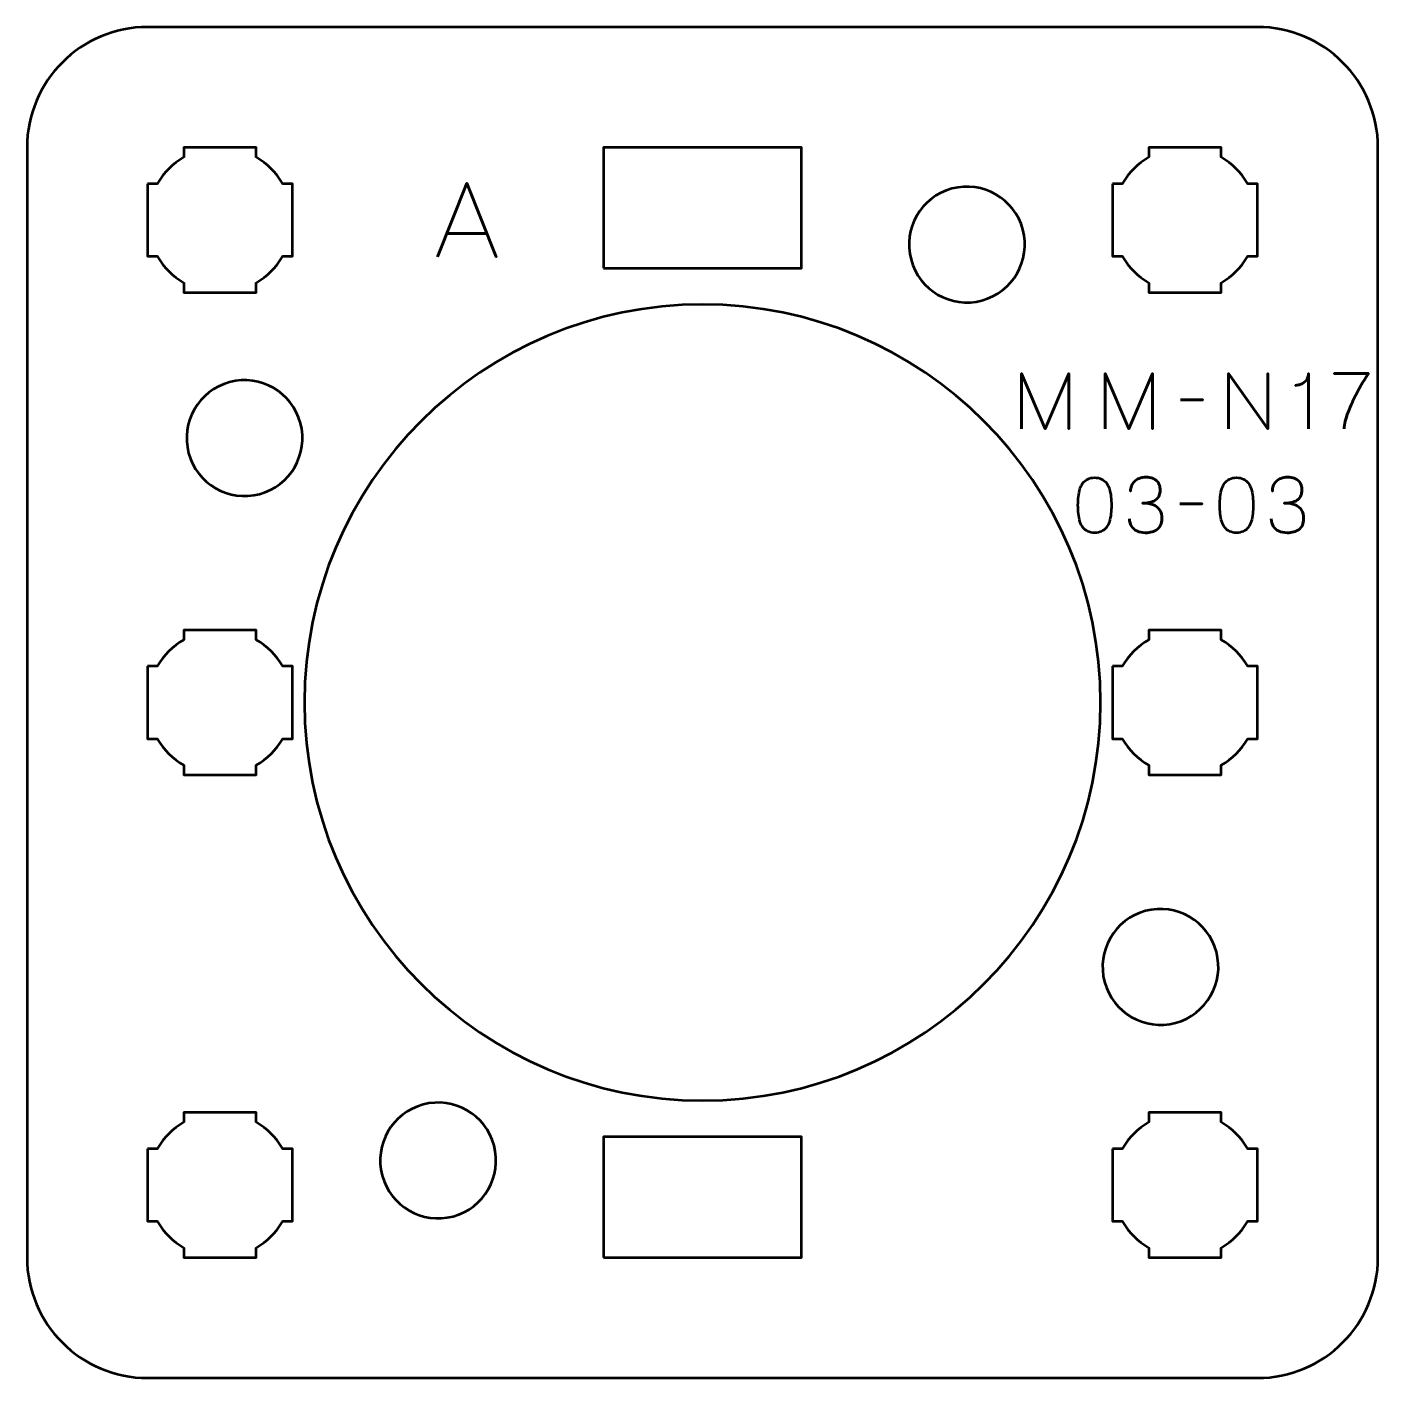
# Model space of a CAD drawing. Header units: centimetres. Extents: x -16.3 to -4.7, y -20.6 to -9.1.
# Drawn here: x -16.3 to -10.7, y -14.65 to -9.05 of the extents above; entities that cross this region are included whole.
import ezdxf

# ---------------------------------------------------------------- set-up
doc = ezdxf.new("R2010")
doc.units = ezdxf.units.CM
doc.header["$MEASUREMENT"] = 0
doc.layers.add('Layer 1', color=7, linetype='Continuous')

msp = doc.modelspace()

# ---------------------------------------------------------------- linework, layer by layer
at = {"layer": 'Layer 1', "lineweight": 53}
for points in [[(-13.91, -10.05), (-13.09, -10.05), (-13.09, -9.55), (-13.91, -9.55), (-13.91, -10.05)], [(-13.91, -14.15), (-13.09, -14.15), (-13.09, -13.65), (-13.91, -13.65), (-13.91, -14.15)]]:
    msp.add_lwpolyline(points, close=True, dxfattribs=at)
for points, knots in [([(-16.3, -14.15), (-16.3, -14.15), (-16.3, -9.55), (-16.3, -9.55), (-16.3, -9.55), (-16.3, -9.27391), (-16.07609, -9.05), (-15.8, -9.05), (-15.8, -9.05), (-15.8, -9.05), (-11.2, -9.05), (-11.2, -9.05), (-11.2, -9.05), (-10.92391, -9.05), (-10.7, -9.27391), (-10.7, -9.55), (-10.7, -9.55), (-10.7, -9.55), (-10.7, -14.15), (-10.7, -14.15), (-10.7, -14.15), (-10.7, -14.42609), (-10.92391, -14.65), (-11.2, -14.65), (-11.2, -14.65), (-11.2, -14.65), (-15.8, -14.65), (-15.8, -14.65), (-15.8, -14.65), (-16.07609, -14.65), (-16.3, -14.42609), (-16.3, -14.15)], [0, 0, 0, 0, 0.125, 0.125, 0.125, 0.125, 0.25, 0.25, 0.25, 0.25, 0.375, 0.375, 0.375, 0.375, 0.5, 0.5, 0.5, 0.5, 0.625, 0.625, 0.625, 0.625, 0.75, 0.75, 0.75, 0.75, 0.875, 0.875, 0.875, 0.875, 1, 1, 1, 1]), ([(-15.8, -9.7), (-15.8, -9.7), (-15.75985, -9.7), (-15.75985, -9.7), (-15.75985, -9.7), (-15.7335, -9.65447), (-15.69553, -9.6165), (-15.65, -9.59015), (-15.65, -9.59015), (-15.65, -9.59015), (-15.65, -9.55), (-15.65, -9.55), (-15.65, -9.55), (-15.65, -9.55), (-15.5, -9.55), (-15.5, -9.55), (-15.5, -9.55), (-15.5, -9.55), (-15.35, -9.55), (-15.35, -9.55), (-15.35, -9.55), (-15.35, -9.55), (-15.35, -9.59015), (-15.35, -9.59015), (-15.35, -9.59015), (-15.30447, -9.6165), (-15.2665, -9.65447), (-15.24015, -9.7), (-15.24015, -9.7), (-15.24015, -9.7), (-15.2, -9.7), (-15.2, -9.7), (-15.2, -9.7), (-15.2, -9.7), (-15.2, -9.85), (-15.2, -9.85), (-15.2, -9.85), (-15.2, -9.85), (-15.2, -10), (-15.2, -10), (-15.2, -10), (-15.2, -10), (-15.24015, -10), (-15.24015, -10), (-15.24015, -10), (-15.2665, -10.04553), (-15.30447, -10.0835), (-15.35, -10.10985), (-15.35, -10.10985), (-15.35, -10.10985), (-15.35, -10.15), (-15.35, -10.15), (-15.35, -10.15), (-15.35, -10.15), (-15.5, -10.15), (-15.5, -10.15), (-15.5, -10.15), (-15.5, -10.15), (-15.65, -10.15), (-15.65, -10.15), (-15.65, -10.15), (-15.65, -10.15), (-15.65, -10.10985), (-15.65, -10.10985), (-15.65, -10.10985), (-15.69553, -10.0835), (-15.7335, -10.04553), (-15.75985, -10), (-15.75985, -10), (-15.75985, -10), (-15.8, -10), (-15.8, -10), (-15.8, -10), (-15.8, -10), (-15.8, -9.85), (-15.8, -9.85), (-15.8, -9.85), (-15.8, -9.85), (-15.8, -9.7), (-15.8, -9.7)], [0, 0, 0, 0, 0.05, 0.05, 0.05, 0.05, 0.1, 0.1, 0.1, 0.1, 0.15, 0.15, 0.15, 0.15, 0.2, 0.2, 0.2, 0.2, 0.25, 0.25, 0.25, 0.25, 0.3, 0.3, 0.3, 0.3, 0.35, 0.35, 0.35, 0.35, 0.4, 0.4, 0.4, 0.4, 0.45, 0.45, 0.45, 0.45, 0.5, 0.5, 0.5, 0.5, 0.55, 0.55, 0.55, 0.55, 0.6, 0.6, 0.6, 0.6, 0.65, 0.65, 0.65, 0.65, 0.7, 0.7, 0.7, 0.7, 0.75, 0.75, 0.75, 0.75, 0.8, 0.8, 0.8, 0.8, 0.85, 0.85, 0.85, 0.85, 0.9, 0.9, 0.9, 0.9, 0.95, 0.95, 0.95, 0.95, 1, 1, 1, 1]), ([(-11.8, -9.7), (-11.8, -9.7), (-11.75985, -9.7), (-11.75985, -9.7), (-11.75985, -9.7), (-11.7335, -9.65447), (-11.69553, -9.6165), (-11.65, -9.59015), (-11.65, -9.59015), (-11.65, -9.59015), (-11.65, -9.55), (-11.65, -9.55), (-11.65, -9.55), (-11.65, -9.55), (-11.5, -9.55), (-11.5, -9.55), (-11.5, -9.55), (-11.5, -9.55), (-11.35, -9.55), (-11.35, -9.55), (-11.35, -9.55), (-11.35, -9.55), (-11.35, -9.59015), (-11.35, -9.59015), (-11.35, -9.59015), (-11.30447, -9.6165), (-11.2665, -9.65447), (-11.24015, -9.7), (-11.24015, -9.7), (-11.24015, -9.7), (-11.2, -9.7), (-11.2, -9.7), (-11.2, -9.7), (-11.2, -9.7), (-11.2, -9.85), (-11.2, -9.85), (-11.2, -9.85), (-11.2, -9.85), (-11.2, -10), (-11.2, -10), (-11.2, -10), (-11.2, -10), (-11.24015, -10), (-11.24015, -10), (-11.24015, -10), (-11.2665, -10.04553), (-11.30447, -10.0835), (-11.35, -10.10985), (-11.35, -10.10985), (-11.35, -10.10985), (-11.35, -10.15), (-11.35, -10.15), (-11.35, -10.15), (-11.35, -10.15), (-11.5, -10.15), (-11.5, -10.15), (-11.5, -10.15), (-11.5, -10.15), (-11.65, -10.15), (-11.65, -10.15), (-11.65, -10.15), (-11.65, -10.15), (-11.65, -10.10985), (-11.65, -10.10985), (-11.65, -10.10985), (-11.69553, -10.0835), (-11.7335, -10.04553), (-11.75985, -10), (-11.75985, -10), (-11.75985, -10), (-11.8, -10), (-11.8, -10), (-11.8, -10), (-11.8, -10), (-11.8, -9.85), (-11.8, -9.85), (-11.8, -9.85), (-11.8, -9.85), (-11.8, -9.7), (-11.8, -9.7)], [0, 0, 0, 0, 0.05, 0.05, 0.05, 0.05, 0.1, 0.1, 0.1, 0.1, 0.15, 0.15, 0.15, 0.15, 0.2, 0.2, 0.2, 0.2, 0.25, 0.25, 0.25, 0.25, 0.3, 0.3, 0.3, 0.3, 0.35, 0.35, 0.35, 0.35, 0.4, 0.4, 0.4, 0.4, 0.45, 0.45, 0.45, 0.45, 0.5, 0.5, 0.5, 0.5, 0.55, 0.55, 0.55, 0.55, 0.6, 0.6, 0.6, 0.6, 0.65, 0.65, 0.65, 0.65, 0.7, 0.7, 0.7, 0.7, 0.75, 0.75, 0.75, 0.75, 0.8, 0.8, 0.8, 0.8, 0.85, 0.85, 0.85, 0.85, 0.9, 0.9, 0.9, 0.9, 0.95, 0.95, 0.95, 0.95, 1, 1, 1, 1]), ([(-12.63569, -10.01376), (-12.66999, -9.88577), (-12.59401, -9.75417), (-12.46602, -9.71988), (-12.46602, -9.71988), (-12.33802, -9.68558), (-12.20642, -9.76156), (-12.17213, -9.88955), (-12.17213, -9.88955), (-12.13783, -10.01755), (-12.21381, -10.14915), (-12.3418, -10.18344), (-12.3418, -10.18344), (-12.4698, -10.21774), (-12.6014, -10.14176), (-12.63569, -10.01376)], [0, 0, 0, 0, 0.25, 0.25, 0.25, 0.25, 0.5, 0.5, 0.5, 0.5, 0.75, 0.75, 0.75, 0.75, 1, 1, 1, 1]), ([(-15.14993, -11.85001), (-15.14993, -10.9389), (-14.41104, -10.20001), (-13.49993, -10.20001), (-13.49993, -10.20001), (-12.58882, -10.20001), (-11.84993, -10.9389), (-11.84993, -11.85001), (-11.84993, -11.85001), (-11.84993, -12.76112), (-12.58882, -13.50001), (-13.49993, -13.50001), (-13.49993, -13.50001), (-14.41104, -13.50001), (-15.14993, -12.76112), (-15.14993, -11.85001)], [0, 0, 0, 0, 0.25, 0.25, 0.25, 0.25, 0.5, 0.5, 0.5, 0.5, 0.75, 0.75, 0.75, 0.75, 1, 1, 1, 1]), ([(-15.63007, -10.8161), (-15.66437, -10.68811), (-15.58839, -10.55651), (-15.46039, -10.52221), (-15.46039, -10.52221), (-15.3324, -10.48792), (-15.2008, -10.5639), (-15.1665, -10.69189), (-15.1665, -10.69189), (-15.13221, -10.81988), (-15.20819, -10.95149), (-15.33618, -10.98578), (-15.33618, -10.98578), (-15.46417, -11.02008), (-15.59578, -10.9441), (-15.63007, -10.8161)], [0, 0, 0, 0, 0.25, 0.25, 0.25, 0.25, 0.5, 0.5, 0.5, 0.5, 0.75, 0.75, 0.75, 0.75, 1, 1, 1, 1]), ([(-15.8, -11.7), (-15.8, -11.7), (-15.75985, -11.7), (-15.75985, -11.7), (-15.75985, -11.7), (-15.7335, -11.65447), (-15.69553, -11.6165), (-15.65, -11.59015), (-15.65, -11.59015), (-15.65, -11.59015), (-15.65, -11.55), (-15.65, -11.55), (-15.65, -11.55), (-15.65, -11.55), (-15.5, -11.55), (-15.5, -11.55), (-15.5, -11.55), (-15.5, -11.55), (-15.35, -11.55), (-15.35, -11.55), (-15.35, -11.55), (-15.35, -11.55), (-15.35, -11.59015), (-15.35, -11.59015), (-15.35, -11.59015), (-15.30447, -11.6165), (-15.2665, -11.65447), (-15.24015, -11.7), (-15.24015, -11.7), (-15.24015, -11.7), (-15.2, -11.7), (-15.2, -11.7), (-15.2, -11.7), (-15.2, -11.7), (-15.2, -11.85), (-15.2, -11.85), (-15.2, -11.85), (-15.2, -11.85), (-15.2, -12), (-15.2, -12), (-15.2, -12), (-15.2, -12), (-15.24015, -12), (-15.24015, -12), (-15.24015, -12), (-15.2665, -12.04553), (-15.30447, -12.0835), (-15.35, -12.10985), (-15.35, -12.10985), (-15.35, -12.10985), (-15.35, -12.15), (-15.35, -12.15), (-15.35, -12.15), (-15.35, -12.15), (-15.5, -12.15), (-15.5, -12.15), (-15.5, -12.15), (-15.5, -12.15), (-15.65, -12.15), (-15.65, -12.15), (-15.65, -12.15), (-15.65, -12.15), (-15.65, -12.10985), (-15.65, -12.10985), (-15.65, -12.10985), (-15.69553, -12.0835), (-15.7335, -12.04553), (-15.75985, -12), (-15.75985, -12), (-15.75985, -12), (-15.8, -12), (-15.8, -12), (-15.8, -12), (-15.8, -12), (-15.8, -11.85), (-15.8, -11.85), (-15.8, -11.85), (-15.8, -11.85), (-15.8, -11.7), (-15.8, -11.7)], [0, 0, 0, 0, 0.05, 0.05, 0.05, 0.05, 0.1, 0.1, 0.1, 0.1, 0.15, 0.15, 0.15, 0.15, 0.2, 0.2, 0.2, 0.2, 0.25, 0.25, 0.25, 0.25, 0.3, 0.3, 0.3, 0.3, 0.35, 0.35, 0.35, 0.35, 0.4, 0.4, 0.4, 0.4, 0.45, 0.45, 0.45, 0.45, 0.5, 0.5, 0.5, 0.5, 0.55, 0.55, 0.55, 0.55, 0.6, 0.6, 0.6, 0.6, 0.65, 0.65, 0.65, 0.65, 0.7, 0.7, 0.7, 0.7, 0.75, 0.75, 0.75, 0.75, 0.8, 0.8, 0.8, 0.8, 0.85, 0.85, 0.85, 0.85, 0.9, 0.9, 0.9, 0.9, 0.95, 0.95, 0.95, 0.95, 1, 1, 1, 1]), ([(-11.8, -11.7), (-11.8, -11.7), (-11.75985, -11.7), (-11.75985, -11.7), (-11.75985, -11.7), (-11.7335, -11.65447), (-11.69553, -11.6165), (-11.65, -11.59015), (-11.65, -11.59015), (-11.65, -11.59015), (-11.65, -11.55), (-11.65, -11.55), (-11.65, -11.55), (-11.65, -11.55), (-11.5, -11.55), (-11.5, -11.55), (-11.5, -11.55), (-11.5, -11.55), (-11.35, -11.55), (-11.35, -11.55), (-11.35, -11.55), (-11.35, -11.55), (-11.35, -11.59015), (-11.35, -11.59015), (-11.35, -11.59015), (-11.30447, -11.6165), (-11.2665, -11.65447), (-11.24015, -11.7), (-11.24015, -11.7), (-11.24015, -11.7), (-11.2, -11.7), (-11.2, -11.7), (-11.2, -11.7), (-11.2, -11.7), (-11.2, -11.85), (-11.2, -11.85), (-11.2, -11.85), (-11.2, -11.85), (-11.2, -12), (-11.2, -12), (-11.2, -12), (-11.2, -12), (-11.24015, -12), (-11.24015, -12), (-11.24015, -12), (-11.2665, -12.04553), (-11.30447, -12.0835), (-11.35, -12.10985), (-11.35, -12.10985), (-11.35, -12.10985), (-11.35, -12.15), (-11.35, -12.15), (-11.35, -12.15), (-11.35, -12.15), (-11.5, -12.15), (-11.5, -12.15), (-11.5, -12.15), (-11.5, -12.15), (-11.65, -12.15), (-11.65, -12.15), (-11.65, -12.15), (-11.65, -12.15), (-11.65, -12.10985), (-11.65, -12.10985), (-11.65, -12.10985), (-11.69553, -12.0835), (-11.7335, -12.04553), (-11.75985, -12), (-11.75985, -12), (-11.75985, -12), (-11.8, -12), (-11.8, -12), (-11.8, -12), (-11.8, -12), (-11.8, -11.85), (-11.8, -11.85), (-11.8, -11.85), (-11.8, -11.85), (-11.8, -11.7), (-11.8, -11.7)], [0, 0, 0, 0, 0.05, 0.05, 0.05, 0.05, 0.1, 0.1, 0.1, 0.1, 0.15, 0.15, 0.15, 0.15, 0.2, 0.2, 0.2, 0.2, 0.25, 0.25, 0.25, 0.25, 0.3, 0.3, 0.3, 0.3, 0.35, 0.35, 0.35, 0.35, 0.4, 0.4, 0.4, 0.4, 0.45, 0.45, 0.45, 0.45, 0.5, 0.5, 0.5, 0.5, 0.55, 0.55, 0.55, 0.55, 0.6, 0.6, 0.6, 0.6, 0.65, 0.65, 0.65, 0.65, 0.7, 0.7, 0.7, 0.7, 0.75, 0.75, 0.75, 0.75, 0.8, 0.8, 0.8, 0.8, 0.85, 0.85, 0.85, 0.85, 0.9, 0.9, 0.9, 0.9, 0.95, 0.95, 0.95, 0.95, 1, 1, 1, 1]), ([(-11.83336, -13.00814), (-11.86765, -12.88014), (-11.79167, -12.74854), (-11.66368, -12.71425), (-11.66368, -12.71425), (-11.53569, -12.67995), (-11.40408, -12.75593), (-11.36979, -12.88392), (-11.36979, -12.88392), (-11.33549, -13.01192), (-11.41147, -13.14352), (-11.53947, -13.17781), (-11.53947, -13.17781), (-11.66746, -13.21211), (-11.79906, -13.13613), (-11.83336, -13.00814)], [0, 0, 0, 0, 0.25, 0.25, 0.25, 0.25, 0.5, 0.5, 0.5, 0.5, 0.75, 0.75, 0.75, 0.75, 1, 1, 1, 1]), ([(-14.82773, -13.81047), (-14.86203, -13.68248), (-14.78605, -13.55088), (-14.65806, -13.51658), (-14.65806, -13.51658), (-14.53006, -13.48229), (-14.39846, -13.55827), (-14.36417, -13.68626), (-14.36417, -13.68626), (-14.32987, -13.81425), (-14.40585, -13.94586), (-14.53384, -13.98015), (-14.53384, -13.98015), (-14.66184, -14.01445), (-14.79344, -13.93847), (-14.82773, -13.81047)], [0, 0, 0, 0, 0.25, 0.25, 0.25, 0.25, 0.5, 0.5, 0.5, 0.5, 0.75, 0.75, 0.75, 0.75, 1, 1, 1, 1]), ([(-15.8, -13.7), (-15.8, -13.7), (-15.75985, -13.7), (-15.75985, -13.7), (-15.75985, -13.7), (-15.7335, -13.65447), (-15.69553, -13.6165), (-15.65, -13.59015), (-15.65, -13.59015), (-15.65, -13.59015), (-15.65, -13.55), (-15.65, -13.55), (-15.65, -13.55), (-15.65, -13.55), (-15.5, -13.55), (-15.5, -13.55), (-15.5, -13.55), (-15.5, -13.55), (-15.35, -13.55), (-15.35, -13.55), (-15.35, -13.55), (-15.35, -13.55), (-15.35, -13.59015), (-15.35, -13.59015), (-15.35, -13.59015), (-15.30447, -13.6165), (-15.2665, -13.65447), (-15.24015, -13.7), (-15.24015, -13.7), (-15.24015, -13.7), (-15.2, -13.7), (-15.2, -13.7), (-15.2, -13.7), (-15.2, -13.7), (-15.2, -13.85), (-15.2, -13.85), (-15.2, -13.85), (-15.2, -13.85), (-15.2, -14), (-15.2, -14), (-15.2, -14), (-15.2, -14), (-15.24015, -14), (-15.24015, -14), (-15.24015, -14), (-15.2665, -14.04553), (-15.30447, -14.0835), (-15.35, -14.10985), (-15.35, -14.10985), (-15.35, -14.10985), (-15.35, -14.15), (-15.35, -14.15), (-15.35, -14.15), (-15.35, -14.15), (-15.5, -14.15), (-15.5, -14.15), (-15.5, -14.15), (-15.5, -14.15), (-15.65, -14.15), (-15.65, -14.15), (-15.65, -14.15), (-15.65, -14.15), (-15.65, -14.10985), (-15.65, -14.10985), (-15.65, -14.10985), (-15.69553, -14.0835), (-15.7335, -14.04553), (-15.75985, -14), (-15.75985, -14), (-15.75985, -14), (-15.8, -14), (-15.8, -14), (-15.8, -14), (-15.8, -14), (-15.8, -13.85), (-15.8, -13.85), (-15.8, -13.85), (-15.8, -13.85), (-15.8, -13.7), (-15.8, -13.7)], [0, 0, 0, 0, 0.05, 0.05, 0.05, 0.05, 0.1, 0.1, 0.1, 0.1, 0.15, 0.15, 0.15, 0.15, 0.2, 0.2, 0.2, 0.2, 0.25, 0.25, 0.25, 0.25, 0.3, 0.3, 0.3, 0.3, 0.35, 0.35, 0.35, 0.35, 0.4, 0.4, 0.4, 0.4, 0.45, 0.45, 0.45, 0.45, 0.5, 0.5, 0.5, 0.5, 0.55, 0.55, 0.55, 0.55, 0.6, 0.6, 0.6, 0.6, 0.65, 0.65, 0.65, 0.65, 0.7, 0.7, 0.7, 0.7, 0.75, 0.75, 0.75, 0.75, 0.8, 0.8, 0.8, 0.8, 0.85, 0.85, 0.85, 0.85, 0.9, 0.9, 0.9, 0.9, 0.95, 0.95, 0.95, 0.95, 1, 1, 1, 1]), ([(-11.8, -13.7), (-11.8, -13.7), (-11.75985, -13.7), (-11.75985, -13.7), (-11.75985, -13.7), (-11.7335, -13.65447), (-11.69553, -13.6165), (-11.65, -13.59015), (-11.65, -13.59015), (-11.65, -13.59015), (-11.65, -13.55), (-11.65, -13.55), (-11.65, -13.55), (-11.65, -13.55), (-11.5, -13.55), (-11.5, -13.55), (-11.5, -13.55), (-11.5, -13.55), (-11.35, -13.55), (-11.35, -13.55), (-11.35, -13.55), (-11.35, -13.55), (-11.35, -13.59015), (-11.35, -13.59015), (-11.35, -13.59015), (-11.30447, -13.6165), (-11.2665, -13.65447), (-11.24015, -13.7), (-11.24015, -13.7), (-11.24015, -13.7), (-11.2, -13.7), (-11.2, -13.7), (-11.2, -13.7), (-11.2, -13.7), (-11.2, -13.85), (-11.2, -13.85), (-11.2, -13.85), (-11.2, -13.85), (-11.2, -14), (-11.2, -14), (-11.2, -14), (-11.2, -14), (-11.24015, -14), (-11.24015, -14), (-11.24015, -14), (-11.2665, -14.04553), (-11.30447, -14.0835), (-11.35, -14.10985), (-11.35, -14.10985), (-11.35, -14.10985), (-11.35, -14.15), (-11.35, -14.15), (-11.35, -14.15), (-11.35, -14.15), (-11.5, -14.15), (-11.5, -14.15), (-11.5, -14.15), (-11.5, -14.15), (-11.65, -14.15), (-11.65, -14.15), (-11.65, -14.15), (-11.65, -14.15), (-11.65, -14.10985), (-11.65, -14.10985), (-11.65, -14.10985), (-11.69553, -14.0835), (-11.7335, -14.04553), (-11.75985, -14), (-11.75985, -14), (-11.75985, -14), (-11.8, -14), (-11.8, -14), (-11.8, -14), (-11.8, -14), (-11.8, -13.85), (-11.8, -13.85), (-11.8, -13.85), (-11.8, -13.85), (-11.8, -13.7), (-11.8, -13.7)], [0, 0, 0, 0, 0.05, 0.05, 0.05, 0.05, 0.1, 0.1, 0.1, 0.1, 0.15, 0.15, 0.15, 0.15, 0.2, 0.2, 0.2, 0.2, 0.25, 0.25, 0.25, 0.25, 0.3, 0.3, 0.3, 0.3, 0.35, 0.35, 0.35, 0.35, 0.4, 0.4, 0.4, 0.4, 0.45, 0.45, 0.45, 0.45, 0.5, 0.5, 0.5, 0.5, 0.55, 0.55, 0.55, 0.55, 0.6, 0.6, 0.6, 0.6, 0.65, 0.65, 0.65, 0.65, 0.7, 0.7, 0.7, 0.7, 0.75, 0.75, 0.75, 0.75, 0.8, 0.8, 0.8, 0.8, 0.85, 0.85, 0.85, 0.85, 0.9, 0.9, 0.9, 0.9, 0.95, 0.95, 0.95, 0.95, 1, 1, 1, 1])]:
    msp.add_open_spline(points, degree=3, knots=knots, dxfattribs=at)
at = {"layer": 'Layer 1', "color": 5, "lineweight": 53}
for points, knots in [([(-14.59842, -10.00261), (-14.59842, -10.00261), (-14.47735, -9.69739), (-14.47735, -9.69739), (-14.47735, -9.69739), (-14.47735, -9.69739), (-14.35585, -10.00261), (-14.35585, -10.00261), (-14.35585, -10.00261), (-14.35585, -10.00261), (-14.47735, -9.69739), (-14.47735, -9.69739), (-14.47735, -9.69739), (-14.47735, -9.69739), (-14.59842, -10.00261), (-14.59842, -10.00261)], [0, 0, 0, 0, 0.25, 0.25, 0.25, 0.25, 0.5, 0.5, 0.5, 0.5, 0.75, 0.75, 0.75, 0.75, 1, 1, 1, 1]), ([(-14.56032, -9.90651), (-14.56032, -9.90651), (-14.39438, -9.90651), (-14.39438, -9.90651), (-14.39438, -9.90651), (-14.39438, -9.90651), (-14.56032, -9.90651), (-14.56032, -9.90651)], [0, 0, 0, 0, 0.5, 0.5, 0.5, 0.5, 1, 1, 1, 1]), ([(-12.17834, -10.71496), (-12.17834, -10.71496), (-12.17834, -10.48604), (-12.17834, -10.48604), (-12.17834, -10.48604), (-12.17834, -10.48604), (-12.07991, -10.71496), (-12.07991, -10.71496), (-12.07991, -10.71496), (-12.07991, -10.71496), (-11.98117, -10.48604), (-11.98117, -10.48604), (-11.98117, -10.48604), (-11.98117, -10.48604), (-11.98117, -10.71496), (-11.98117, -10.71496), (-11.98117, -10.71496), (-11.98117, -10.71496), (-11.98117, -10.48604), (-11.98117, -10.48604), (-11.98117, -10.48604), (-11.98117, -10.48604), (-12.07991, -10.71496), (-12.07991, -10.71496), (-12.07991, -10.71496), (-12.07991, -10.71496), (-12.17834, -10.48604), (-12.17834, -10.48604), (-12.17834, -10.48604), (-12.17834, -10.48604), (-12.17834, -10.71496), (-12.17834, -10.71496)], [0, 0, 0, 0, 0.125, 0.125, 0.125, 0.125, 0.25, 0.25, 0.25, 0.25, 0.375, 0.375, 0.375, 0.375, 0.5, 0.5, 0.5, 0.5, 0.625, 0.625, 0.625, 0.625, 0.75, 0.75, 0.75, 0.75, 0.875, 0.875, 0.875, 0.875, 1, 1, 1, 1]), ([(-11.83131, -10.71496), (-11.83131, -10.71496), (-11.83131, -10.48604), (-11.83131, -10.48604), (-11.83131, -10.48604), (-11.83131, -10.48604), (-11.73288, -10.71496), (-11.73288, -10.71496), (-11.73288, -10.71496), (-11.73288, -10.71496), (-11.63414, -10.48604), (-11.63414, -10.48604), (-11.63414, -10.48604), (-11.63414, -10.48604), (-11.63414, -10.71496), (-11.63414, -10.71496), (-11.63414, -10.71496), (-11.63414, -10.71496), (-11.63414, -10.48604), (-11.63414, -10.48604), (-11.63414, -10.48604), (-11.63414, -10.48604), (-11.73288, -10.71496), (-11.73288, -10.71496), (-11.73288, -10.71496), (-11.73288, -10.71496), (-11.83131, -10.48604), (-11.83131, -10.48604), (-11.83131, -10.48604), (-11.83131, -10.48604), (-11.83131, -10.71496), (-11.83131, -10.71496)], [0, 0, 0, 0, 0.125, 0.125, 0.125, 0.125, 0.25, 0.25, 0.25, 0.25, 0.375, 0.375, 0.375, 0.375, 0.5, 0.5, 0.5, 0.5, 0.625, 0.625, 0.625, 0.625, 0.75, 0.75, 0.75, 0.75, 0.875, 0.875, 0.875, 0.875, 1, 1, 1, 1]), ([(-11.31918, -10.71496), (-11.31918, -10.71496), (-11.31918, -10.48604), (-11.31918, -10.48604), (-11.31918, -10.48604), (-11.31918, -10.48604), (-11.15598, -10.71496), (-11.15598, -10.71496), (-11.15598, -10.71496), (-11.15598, -10.71496), (-11.15598, -10.48604), (-11.15598, -10.48604), (-11.15598, -10.48604), (-11.15598, -10.48604), (-11.15598, -10.71496), (-11.15598, -10.71496), (-11.15598, -10.71496), (-11.15598, -10.71496), (-11.31918, -10.48604), (-11.31918, -10.48604), (-11.31918, -10.48604), (-11.31918, -10.48604), (-11.31918, -10.71496), (-11.31918, -10.71496)], [0, 0, 0, 0, 0.1666667, 0.1666667, 0.1666667, 0.1666667, 0.3333333, 0.3333333, 0.3333333, 0.3333333, 0.5, 0.5, 0.5, 0.5, 0.6666667, 0.6666667, 0.6666667, 0.6666667, 0.8333333, 0.8333333, 0.8333333, 0.8333333, 1, 1, 1, 1]), ([(-10.98802, -10.71496), (-10.98802, -10.71496), (-10.98802, -10.48604), (-10.98802, -10.48604), (-10.98802, -10.48604), (-10.98808, -10.49382), (-10.98945, -10.50049), (-10.9921, -10.50604), (-10.9921, -10.50604), (-10.99469, -10.51165), (-10.99813, -10.51626), (-11.00237, -10.51996), (-11.00237, -10.51996), (-11.0066, -10.52367), (-11.01115, -10.52663), (-11.01602, -10.52885), (-11.01602, -10.52885), (-11.02089, -10.53102), (-11.0256, -10.53266), (-11.03015, -10.53367), (-11.03015, -10.53367), (-11.03475, -10.53473), (-11.03867, -10.53536), (-11.042, -10.53557), (-11.042, -10.53557), (-11.03867, -10.53536), (-11.03475, -10.53473), (-11.03015, -10.53367), (-11.03015, -10.53367), (-11.0256, -10.53266), (-11.02089, -10.53102), (-11.01602, -10.52885), (-11.01602, -10.52885), (-11.01115, -10.52663), (-11.0066, -10.52367), (-11.00237, -10.51996), (-11.00237, -10.51996), (-10.99813, -10.51626), (-10.99469, -10.51165), (-10.9921, -10.50604), (-10.9921, -10.50604), (-10.98945, -10.50049), (-10.98808, -10.49382), (-10.98802, -10.48604), (-10.98802, -10.48604), (-10.98802, -10.48604), (-10.98802, -10.71496), (-10.98802, -10.71496)], [0, 0, 0, 0, 0.0833333, 0.0833333, 0.0833333, 0.0833333, 0.1666667, 0.1666667, 0.1666667, 0.1666667, 0.25, 0.25, 0.25, 0.25, 0.3333333, 0.3333333, 0.3333333, 0.3333333, 0.4166667, 0.4166667, 0.4166667, 0.4166667, 0.5, 0.5, 0.5, 0.5, 0.5833333, 0.5833333, 0.5833333, 0.5833333, 0.6666667, 0.6666667, 0.6666667, 0.6666667, 0.75, 0.75, 0.75, 0.75, 0.8333333, 0.8333333, 0.8333333, 0.8333333, 0.9166667, 0.9166667, 0.9166667, 0.9166667, 1, 1, 1, 1]), ([(-10.84006, -10.71496), (-10.83991, -10.70612), (-10.83837, -10.69591), (-10.83546, -10.68427), (-10.83546, -10.68427), (-10.83255, -10.67257), (-10.82858, -10.65998), (-10.82355, -10.64649), (-10.82355, -10.64649), (-10.81853, -10.63299), (-10.81271, -10.61913), (-10.80615, -10.60479), (-10.80615, -10.60479), (-10.79964, -10.59045), (-10.7926, -10.57627), (-10.78514, -10.56214), (-10.78514, -10.56214), (-10.77768, -10.54801), (-10.77006, -10.53446), (-10.76228, -10.5215), (-10.76228, -10.5215), (-10.7545, -10.50858), (-10.74688, -10.49678), (-10.73942, -10.48604), (-10.73942, -10.48604), (-10.73942, -10.48604), (-10.88134, -10.48604), (-10.88134, -10.48604), (-10.88134, -10.48604), (-10.88134, -10.48604), (-10.73942, -10.48604), (-10.73942, -10.48604), (-10.73942, -10.48604), (-10.74688, -10.49678), (-10.7545, -10.50858), (-10.76228, -10.5215), (-10.76228, -10.5215), (-10.77006, -10.53446), (-10.77768, -10.54801), (-10.78514, -10.56214), (-10.78514, -10.56214), (-10.7926, -10.57627), (-10.79964, -10.59045), (-10.80615, -10.60479), (-10.80615, -10.60479), (-10.81271, -10.61913), (-10.81853, -10.63299), (-10.82355, -10.64649), (-10.82355, -10.64649), (-10.82858, -10.65998), (-10.83255, -10.67257), (-10.83546, -10.68427), (-10.83546, -10.68427), (-10.83837, -10.69591), (-10.83991, -10.70612), (-10.84006, -10.71496)], [0, 0, 0, 0, 0.0714286, 0.0714286, 0.0714286, 0.0714286, 0.1428571, 0.1428571, 0.1428571, 0.1428571, 0.2142857, 0.2142857, 0.2142857, 0.2142857, 0.2857143, 0.2857143, 0.2857143, 0.2857143, 0.3571429, 0.3571429, 0.3571429, 0.3571429, 0.4285714, 0.4285714, 0.4285714, 0.4285714, 0.5, 0.5, 0.5, 0.5, 0.5714286, 0.5714286, 0.5714286, 0.5714286, 0.6428571, 0.6428571, 0.6428571, 0.6428571, 0.7142857, 0.7142857, 0.7142857, 0.7142857, 0.7857143, 0.7857143, 0.7857143, 0.7857143, 0.8571429, 0.8571429, 0.8571429, 0.8571429, 0.9285714, 0.9285714, 0.9285714, 0.9285714, 1, 1, 1, 1]), ([(-11.51857, -10.59526), (-11.51857, -10.59526), (-11.42618, -10.59526), (-11.42618, -10.59526), (-11.42618, -10.59526), (-11.42618, -10.59526), (-11.51857, -10.59526), (-11.51857, -10.59526)], [0, 0, 0, 0, 0.5, 0.5, 0.5, 0.5, 1, 1, 1, 1]), ([(-11.87433, -11.14644), (-11.86322, -11.14639), (-11.85364, -11.14443), (-11.84565, -11.14062), (-11.84565, -11.14062), (-11.83772, -11.13681), (-11.8311, -11.13136), (-11.82581, -11.12443), (-11.82581, -11.12443), (-11.82057, -11.11744), (-11.81644, -11.10919), (-11.81337, -11.09966), (-11.81337, -11.09966), (-11.81036, -11.09014), (-11.80819, -11.07971), (-11.80697, -11.06828), (-11.80697, -11.06828), (-11.8057, -11.05685), (-11.80507, -11.04484), (-11.80512, -11.03214), (-11.80512, -11.03214), (-11.80507, -11.01949), (-11.8057, -11.00748), (-11.80697, -10.9961), (-11.80697, -10.9961), (-11.80819, -10.98473), (-11.81036, -10.97425), (-11.81337, -10.96472), (-11.81337, -10.96472), (-11.81644, -10.95525), (-11.82057, -10.947), (-11.82581, -10.93996), (-11.82581, -10.93996), (-11.8311, -10.93297), (-11.83772, -10.92752), (-11.84565, -10.92371), (-11.84565, -10.92371), (-11.85364, -10.91985), (-11.86322, -10.91789), (-11.87433, -10.91784), (-11.87433, -10.91784), (-11.88545, -10.91789), (-11.89503, -10.91985), (-11.90302, -10.92371), (-11.90302, -10.92371), (-11.91095, -10.92752), (-11.91757, -10.93297), (-11.92286, -10.93996), (-11.92286, -10.93996), (-11.9281, -10.947), (-11.93223, -10.95525), (-11.93529, -10.96472), (-11.93529, -10.96472), (-11.93831, -10.97425), (-11.94048, -10.98473), (-11.9417, -10.9961), (-11.9417, -10.9961), (-11.94297, -11.00748), (-11.9436, -11.01949), (-11.94355, -11.03214), (-11.94355, -11.03214), (-11.9436, -11.04484), (-11.94297, -11.05685), (-11.9417, -11.06828), (-11.9417, -11.06828), (-11.94048, -11.07971), (-11.93831, -11.09014), (-11.93529, -11.09966), (-11.93529, -11.09966), (-11.93223, -11.10919), (-11.9281, -11.11744), (-11.92286, -11.12443), (-11.92286, -11.12443), (-11.91757, -11.13136), (-11.91095, -11.13681), (-11.90302, -11.14062), (-11.90302, -11.14062), (-11.89503, -11.14443), (-11.88545, -11.14639), (-11.87433, -11.14644)], [0, 0, 0, 0, 0.05, 0.05, 0.05, 0.05, 0.1, 0.1, 0.1, 0.1, 0.15, 0.15, 0.15, 0.15, 0.2, 0.2, 0.2, 0.2, 0.25, 0.25, 0.25, 0.25, 0.3, 0.3, 0.3, 0.3, 0.35, 0.35, 0.35, 0.35, 0.4, 0.4, 0.4, 0.4, 0.45, 0.45, 0.45, 0.45, 0.5, 0.5, 0.5, 0.5, 0.55, 0.55, 0.55, 0.55, 0.6, 0.6, 0.6, 0.6, 0.65, 0.65, 0.65, 0.65, 0.7, 0.7, 0.7, 0.7, 0.75, 0.75, 0.75, 0.75, 0.8, 0.8, 0.8, 0.8, 0.85, 0.85, 0.85, 0.85, 0.9, 0.9, 0.9, 0.9, 0.95, 0.95, 0.95, 0.95, 1, 1, 1, 1]), ([(-11.87433, -11.14644), (-11.86322, -11.14639), (-11.85364, -11.14443), (-11.84565, -11.14062), (-11.84565, -11.14062), (-11.83772, -11.13681), (-11.8311, -11.13136), (-11.82581, -11.12443), (-11.82581, -11.12443), (-11.82057, -11.11744), (-11.81644, -11.10919), (-11.81337, -11.09966), (-11.81337, -11.09966), (-11.81036, -11.09014), (-11.80819, -11.07971), (-11.80697, -11.06828), (-11.80697, -11.06828), (-11.8057, -11.05685), (-11.80507, -11.04484), (-11.80512, -11.03214), (-11.80512, -11.03214), (-11.80507, -11.01949), (-11.8057, -11.00748), (-11.80697, -10.9961), (-11.80697, -10.9961), (-11.80819, -10.98473), (-11.81036, -10.97425), (-11.81337, -10.96472), (-11.81337, -10.96472), (-11.81644, -10.95525), (-11.82057, -10.947), (-11.82581, -10.93996), (-11.82581, -10.93996), (-11.8311, -10.93297), (-11.83772, -10.92752), (-11.84565, -10.92371), (-11.84565, -10.92371), (-11.85364, -10.91985), (-11.86322, -10.91789), (-11.87433, -10.91784), (-11.87433, -10.91784), (-11.88545, -10.91789), (-11.89503, -10.91985), (-11.90302, -10.92371), (-11.90302, -10.92371), (-11.91095, -10.92752), (-11.91757, -10.93297), (-11.92286, -10.93996), (-11.92286, -10.93996), (-11.9281, -10.947), (-11.93223, -10.95525), (-11.93529, -10.96472), (-11.93529, -10.96472), (-11.93831, -10.97425), (-11.94048, -10.98473), (-11.9417, -10.9961), (-11.9417, -10.9961), (-11.94297, -11.00748), (-11.9436, -11.01949), (-11.94355, -11.03214), (-11.94355, -11.03214), (-11.9436, -11.04484), (-11.94297, -11.05685), (-11.9417, -11.06828), (-11.9417, -11.06828), (-11.94048, -11.07971), (-11.93831, -11.09014), (-11.93529, -11.09966), (-11.93529, -11.09966), (-11.93223, -11.10919), (-11.9281, -11.11744), (-11.92286, -11.12443), (-11.92286, -11.12443), (-11.91757, -11.13136), (-11.91095, -11.13681), (-11.90302, -11.14062), (-11.90302, -11.14062), (-11.89503, -11.14443), (-11.88545, -11.14639), (-11.87433, -11.14644)], [0, 0, 0, 0, 0.05, 0.05, 0.05, 0.05, 0.1, 0.1, 0.1, 0.1, 0.15, 0.15, 0.15, 0.15, 0.2, 0.2, 0.2, 0.2, 0.25, 0.25, 0.25, 0.25, 0.3, 0.3, 0.3, 0.3, 0.35, 0.35, 0.35, 0.35, 0.4, 0.4, 0.4, 0.4, 0.45, 0.45, 0.45, 0.45, 0.5, 0.5, 0.5, 0.5, 0.55, 0.55, 0.55, 0.55, 0.6, 0.6, 0.6, 0.6, 0.65, 0.65, 0.65, 0.65, 0.7, 0.7, 0.7, 0.7, 0.75, 0.75, 0.75, 0.75, 0.8, 0.8, 0.8, 0.8, 0.85, 0.85, 0.85, 0.85, 0.9, 0.9, 0.9, 0.9, 0.95, 0.95, 0.95, 0.95, 1, 1, 1, 1]), ([(-11.72987, -11.08897), (-11.72982, -11.1004), (-11.72717, -11.11035), (-11.72193, -11.11898), (-11.72193, -11.11898), (-11.71669, -11.12755), (-11.70923, -11.13427), (-11.6995, -11.13908), (-11.6995, -11.13908), (-11.68976, -11.1439), (-11.67806, -11.14633), (-11.66446, -11.14644), (-11.66446, -11.14644), (-11.65425, -11.14644), (-11.64499, -11.14538), (-11.63658, -11.14316), (-11.63658, -11.14316), (-11.62822, -11.14094), (-11.62102, -11.1375), (-11.61493, -11.13279), (-11.61493, -11.13279), (-11.60885, -11.12808), (-11.60419, -11.12199), (-11.60086, -11.11458), (-11.60086, -11.11458), (-11.59758, -11.10712), (-11.59594, -11.09818), (-11.59588, -11.0877), (-11.59588, -11.0877), (-11.59583, -11.07373), (-11.59869, -11.06193), (-11.60435, -11.05235), (-11.60435, -11.05235), (-11.61001, -11.04278), (-11.6188, -11.03558), (-11.6306, -11.03066), (-11.6306, -11.03066), (-11.6424, -11.02574), (-11.65753, -11.02325), (-11.67589, -11.02325), (-11.67589, -11.02325), (-11.66219, -11.0233), (-11.65071, -11.02203), (-11.64134, -11.01944), (-11.64134, -11.01944), (-11.63203, -11.01685), (-11.62457, -11.0132), (-11.61896, -11.00843), (-11.61896, -11.00843), (-11.61335, -11.00372), (-11.60927, -10.99811), (-11.60684, -10.99166), (-11.60684, -10.99166), (-11.60435, -10.98526), (-11.60313, -10.97822), (-11.60319, -10.97054), (-11.60319, -10.97054), (-11.60313, -10.96287), (-11.60419, -10.95578), (-11.60631, -10.94922), (-11.60631, -10.94922), (-11.60837, -10.94266), (-11.61176, -10.93689), (-11.61636, -10.93197), (-11.61636, -10.93197), (-11.62097, -10.92705), (-11.62705, -10.92318), (-11.63451, -10.92043), (-11.63451, -10.92043), (-11.64203, -10.91768), (-11.65118, -10.91631), (-11.66192, -10.91625), (-11.66192, -10.91625), (-11.67261, -10.91631), (-11.68198, -10.91789), (-11.68992, -10.92096), (-11.68992, -10.92096), (-11.69791, -10.92403), (-11.70447, -10.92821), (-11.70976, -10.93356), (-11.70976, -10.93356), (-11.715, -10.9389), (-11.71892, -10.94499), (-11.72151, -10.95187), (-11.72151, -10.95187), (-11.72415, -10.95874), (-11.72542, -10.96605), (-11.72542, -10.97372), (-11.72542, -10.97372), (-11.72542, -10.96605), (-11.72415, -10.95874), (-11.72151, -10.95187), (-11.72151, -10.95187), (-11.71892, -10.94499), (-11.715, -10.9389), (-11.70976, -10.93356), (-11.70976, -10.93356), (-11.70447, -10.92821), (-11.69791, -10.92403), (-11.68992, -10.92096), (-11.68992, -10.92096), (-11.68198, -10.91789), (-11.67261, -10.91631), (-11.66192, -10.91625), (-11.66192, -10.91625), (-11.65118, -10.91631), (-11.64203, -10.91768), (-11.63451, -10.92043), (-11.63451, -10.92043), (-11.62705, -10.92318), (-11.62097, -10.92705), (-11.61636, -10.93197), (-11.61636, -10.93197), (-11.61176, -10.93689), (-11.60837, -10.94266), (-11.60631, -10.94922), (-11.60631, -10.94922), (-11.60419, -10.95578), (-11.60313, -10.96287), (-11.60319, -10.97054), (-11.60319, -10.97054), (-11.60313, -10.97822), (-11.60435, -10.98526), (-11.60684, -10.99166), (-11.60684, -10.99166), (-11.60927, -10.99811), (-11.61335, -11.00372), (-11.61896, -11.00843), (-11.61896, -11.00843), (-11.62457, -11.0132), (-11.63203, -11.01685), (-11.64134, -11.01944), (-11.64134, -11.01944), (-11.65071, -11.02203), (-11.66219, -11.0233), (-11.67589, -11.02325), (-11.67589, -11.02325), (-11.65753, -11.02325), (-11.6424, -11.02574), (-11.6306, -11.03066), (-11.6306, -11.03066), (-11.6188, -11.03558), (-11.61001, -11.04278), (-11.60435, -11.05235), (-11.60435, -11.05235), (-11.59869, -11.06193), (-11.59583, -11.07373), (-11.59588, -11.0877), (-11.59588, -11.0877), (-11.59594, -11.09818), (-11.59758, -11.10712), (-11.60086, -11.11458), (-11.60086, -11.11458), (-11.60419, -11.12199), (-11.60885, -11.12808), (-11.61493, -11.13279), (-11.61493, -11.13279), (-11.62102, -11.1375), (-11.62822, -11.14094), (-11.63658, -11.14316), (-11.63658, -11.14316), (-11.64499, -11.14538), (-11.65425, -11.14644), (-11.66446, -11.14644), (-11.66446, -11.14644), (-11.67806, -11.14633), (-11.68976, -11.1439), (-11.6995, -11.13908), (-11.6995, -11.13908), (-11.70923, -11.13427), (-11.71669, -11.12755), (-11.72193, -11.11898), (-11.72193, -11.11898), (-11.72717, -11.11035), (-11.72982, -11.1004), (-11.72987, -11.08897)], [0, 0, 0, 0, 0.0227273, 0.0227273, 0.0227273, 0.0227273, 0.0454545, 0.0454545, 0.0454545, 0.0454545, 0.0681818, 0.0681818, 0.0681818, 0.0681818, 0.0909091, 0.0909091, 0.0909091, 0.0909091, 0.1136364, 0.1136364, 0.1136364, 0.1136364, 0.1363636, 0.1363636, 0.1363636, 0.1363636, 0.1590909, 0.1590909, 0.1590909, 0.1590909, 0.1818182, 0.1818182, 0.1818182, 0.1818182, 0.2045455, 0.2045455, 0.2045455, 0.2045455, 0.2272727, 0.2272727, 0.2272727, 0.2272727, 0.25, 0.25, 0.25, 0.25, 0.2727273, 0.2727273, 0.2727273, 0.2727273, 0.2954545, 0.2954545, 0.2954545, 0.2954545, 0.3181818, 0.3181818, 0.3181818, 0.3181818, 0.3409091, 0.3409091, 0.3409091, 0.3409091, 0.3636364, 0.3636364, 0.3636364, 0.3636364, 0.3863636, 0.3863636, 0.3863636, 0.3863636, 0.4090909, 0.4090909, 0.4090909, 0.4090909, 0.4318182, 0.4318182, 0.4318182, 0.4318182, 0.4545455, 0.4545455, 0.4545455, 0.4545455, 0.4772727, 0.4772727, 0.4772727, 0.4772727, 0.5, 0.5, 0.5, 0.5, 0.5227273, 0.5227273, 0.5227273, 0.5227273, 0.5454545, 0.5454545, 0.5454545, 0.5454545, 0.5681818, 0.5681818, 0.5681818, 0.5681818, 0.5909091, 0.5909091, 0.5909091, 0.5909091, 0.6136364, 0.6136364, 0.6136364, 0.6136364, 0.6363636, 0.6363636, 0.6363636, 0.6363636, 0.6590909, 0.6590909, 0.6590909, 0.6590909, 0.6818182, 0.6818182, 0.6818182, 0.6818182, 0.7045455, 0.7045455, 0.7045455, 0.7045455, 0.7272727, 0.7272727, 0.7272727, 0.7272727, 0.75, 0.75, 0.75, 0.75, 0.7727273, 0.7727273, 0.7727273, 0.7727273, 0.7954545, 0.7954545, 0.7954545, 0.7954545, 0.8181818, 0.8181818, 0.8181818, 0.8181818, 0.8409091, 0.8409091, 0.8409091, 0.8409091, 0.8636364, 0.8636364, 0.8636364, 0.8636364, 0.8863636, 0.8863636, 0.8863636, 0.8863636, 0.9090909, 0.9090909, 0.9090909, 0.9090909, 0.9318182, 0.9318182, 0.9318182, 0.9318182, 0.9545455, 0.9545455, 0.9545455, 0.9545455, 0.9772727, 0.9772727, 0.9772727, 0.9772727, 1, 1, 1, 1]), ([(-11.28663, -11.14644), (-11.27552, -11.14639), (-11.26594, -11.14443), (-11.25795, -11.14062), (-11.25795, -11.14062), (-11.25002, -11.13681), (-11.2434, -11.13136), (-11.23811, -11.12443), (-11.23811, -11.12443), (-11.23287, -11.11744), (-11.22874, -11.10919), (-11.22567, -11.09966), (-11.22567, -11.09966), (-11.22266, -11.09014), (-11.22049, -11.07971), (-11.21927, -11.06828), (-11.21927, -11.06828), (-11.218, -11.05685), (-11.21737, -11.04484), (-11.21742, -11.03214), (-11.21742, -11.03214), (-11.21737, -11.01949), (-11.218, -11.00748), (-11.21927, -10.9961), (-11.21927, -10.9961), (-11.22049, -10.98473), (-11.22266, -10.97425), (-11.22567, -10.96472), (-11.22567, -10.96472), (-11.22874, -10.95525), (-11.23287, -10.947), (-11.23811, -10.93996), (-11.23811, -10.93996), (-11.2434, -10.93297), (-11.25002, -10.92752), (-11.25795, -10.92371), (-11.25795, -10.92371), (-11.26594, -10.91985), (-11.27552, -10.91789), (-11.28663, -10.91784), (-11.28663, -10.91784), (-11.29775, -10.91789), (-11.30733, -10.91985), (-11.31532, -10.92371), (-11.31532, -10.92371), (-11.32325, -10.92752), (-11.32987, -10.93297), (-11.33516, -10.93996), (-11.33516, -10.93996), (-11.3404, -10.947), (-11.34453, -10.95525), (-11.34759, -10.96472), (-11.34759, -10.96472), (-11.35061, -10.97425), (-11.35278, -10.98473), (-11.354, -10.9961), (-11.354, -10.9961), (-11.35527, -11.00748), (-11.3559, -11.01949), (-11.35585, -11.03214), (-11.35585, -11.03214), (-11.3559, -11.04484), (-11.35527, -11.05685), (-11.354, -11.06828), (-11.354, -11.06828), (-11.35278, -11.07971), (-11.35061, -11.09014), (-11.34759, -11.09966), (-11.34759, -11.09966), (-11.34453, -11.10919), (-11.3404, -11.11744), (-11.33516, -11.12443), (-11.33516, -11.12443), (-11.32987, -11.13136), (-11.32325, -11.13681), (-11.31532, -11.14062), (-11.31532, -11.14062), (-11.30733, -11.14443), (-11.29775, -11.14639), (-11.28663, -11.14644)], [0, 0, 0, 0, 0.05, 0.05, 0.05, 0.05, 0.1, 0.1, 0.1, 0.1, 0.15, 0.15, 0.15, 0.15, 0.2, 0.2, 0.2, 0.2, 0.25, 0.25, 0.25, 0.25, 0.3, 0.3, 0.3, 0.3, 0.35, 0.35, 0.35, 0.35, 0.4, 0.4, 0.4, 0.4, 0.45, 0.45, 0.45, 0.45, 0.5, 0.5, 0.5, 0.5, 0.55, 0.55, 0.55, 0.55, 0.6, 0.6, 0.6, 0.6, 0.65, 0.65, 0.65, 0.65, 0.7, 0.7, 0.7, 0.7, 0.75, 0.75, 0.75, 0.75, 0.8, 0.8, 0.8, 0.8, 0.85, 0.85, 0.85, 0.85, 0.9, 0.9, 0.9, 0.9, 0.95, 0.95, 0.95, 0.95, 1, 1, 1, 1]), ([(-11.28663, -11.14644), (-11.27552, -11.14639), (-11.26594, -11.14443), (-11.25795, -11.14062), (-11.25795, -11.14062), (-11.25002, -11.13681), (-11.2434, -11.13136), (-11.23811, -11.12443), (-11.23811, -11.12443), (-11.23287, -11.11744), (-11.22874, -11.10919), (-11.22567, -11.09966), (-11.22567, -11.09966), (-11.22266, -11.09014), (-11.22049, -11.07971), (-11.21927, -11.06828), (-11.21927, -11.06828), (-11.218, -11.05685), (-11.21737, -11.04484), (-11.21742, -11.03214), (-11.21742, -11.03214), (-11.21737, -11.01949), (-11.218, -11.00748), (-11.21927, -10.9961), (-11.21927, -10.9961), (-11.22049, -10.98473), (-11.22266, -10.97425), (-11.22567, -10.96472), (-11.22567, -10.96472), (-11.22874, -10.95525), (-11.23287, -10.947), (-11.23811, -10.93996), (-11.23811, -10.93996), (-11.2434, -10.93297), (-11.25002, -10.92752), (-11.25795, -10.92371), (-11.25795, -10.92371), (-11.26594, -10.91985), (-11.27552, -10.91789), (-11.28663, -10.91784), (-11.28663, -10.91784), (-11.29775, -10.91789), (-11.30733, -10.91985), (-11.31532, -10.92371), (-11.31532, -10.92371), (-11.32325, -10.92752), (-11.32987, -10.93297), (-11.33516, -10.93996), (-11.33516, -10.93996), (-11.3404, -10.947), (-11.34453, -10.95525), (-11.34759, -10.96472), (-11.34759, -10.96472), (-11.35061, -10.97425), (-11.35278, -10.98473), (-11.354, -10.9961), (-11.354, -10.9961), (-11.35527, -11.00748), (-11.3559, -11.01949), (-11.35585, -11.03214), (-11.35585, -11.03214), (-11.3559, -11.04484), (-11.35527, -11.05685), (-11.354, -11.06828), (-11.354, -11.06828), (-11.35278, -11.07971), (-11.35061, -11.09014), (-11.34759, -11.09966), (-11.34759, -11.09966), (-11.34453, -11.10919), (-11.3404, -11.11744), (-11.33516, -11.12443), (-11.33516, -11.12443), (-11.32987, -11.13136), (-11.32325, -11.13681), (-11.31532, -11.14062), (-11.31532, -11.14062), (-11.30733, -11.14443), (-11.29775, -11.14639), (-11.28663, -11.14644)], [0, 0, 0, 0, 0.05, 0.05, 0.05, 0.05, 0.1, 0.1, 0.1, 0.1, 0.15, 0.15, 0.15, 0.15, 0.2, 0.2, 0.2, 0.2, 0.25, 0.25, 0.25, 0.25, 0.3, 0.3, 0.3, 0.3, 0.35, 0.35, 0.35, 0.35, 0.4, 0.4, 0.4, 0.4, 0.45, 0.45, 0.45, 0.45, 0.5, 0.5, 0.5, 0.5, 0.55, 0.55, 0.55, 0.55, 0.6, 0.6, 0.6, 0.6, 0.65, 0.65, 0.65, 0.65, 0.7, 0.7, 0.7, 0.7, 0.75, 0.75, 0.75, 0.75, 0.8, 0.8, 0.8, 0.8, 0.85, 0.85, 0.85, 0.85, 0.9, 0.9, 0.9, 0.9, 0.95, 0.95, 0.95, 0.95, 1, 1, 1, 1]), ([(-11.14217, -11.08897), (-11.14212, -11.1004), (-11.13947, -11.11035), (-11.13423, -11.11898), (-11.13423, -11.11898), (-11.12899, -11.12755), (-11.12153, -11.13427), (-11.1118, -11.13908), (-11.1118, -11.13908), (-11.10206, -11.1439), (-11.09036, -11.14633), (-11.07676, -11.14644), (-11.07676, -11.14644), (-11.06655, -11.14644), (-11.05729, -11.14538), (-11.04888, -11.14316), (-11.04888, -11.14316), (-11.04052, -11.14094), (-11.03332, -11.1375), (-11.02723, -11.13279), (-11.02723, -11.13279), (-11.02115, -11.12808), (-11.01649, -11.12199), (-11.01316, -11.11458), (-11.01316, -11.11458), (-11.00988, -11.10712), (-11.00824, -11.09818), (-11.00818, -11.0877), (-11.00818, -11.0877), (-11.00813, -11.07373), (-11.01099, -11.06193), (-11.01665, -11.05235), (-11.01665, -11.05235), (-11.02231, -11.04278), (-11.0311, -11.03558), (-11.0429, -11.03066), (-11.0429, -11.03066), (-11.0547, -11.02574), (-11.06983, -11.02325), (-11.08819, -11.02325), (-11.08819, -11.02325), (-11.07449, -11.0233), (-11.06301, -11.02203), (-11.05364, -11.01944), (-11.05364, -11.01944), (-11.04433, -11.01685), (-11.03687, -11.0132), (-11.03126, -11.00843), (-11.03126, -11.00843), (-11.02565, -11.00372), (-11.02157, -10.99811), (-11.01914, -10.99166), (-11.01914, -10.99166), (-11.01665, -10.98526), (-11.01543, -10.97822), (-11.01549, -10.97054), (-11.01549, -10.97054), (-11.01543, -10.96287), (-11.01649, -10.95578), (-11.01861, -10.94922), (-11.01861, -10.94922), (-11.02067, -10.94266), (-11.02406, -10.93689), (-11.02866, -10.93197), (-11.02866, -10.93197), (-11.03327, -10.92705), (-11.03935, -10.92318), (-11.04681, -10.92043), (-11.04681, -10.92043), (-11.05433, -10.91768), (-11.06348, -10.91631), (-11.07422, -10.91625), (-11.07422, -10.91625), (-11.08491, -10.91631), (-11.09428, -10.91789), (-11.10222, -10.92096), (-11.10222, -10.92096), (-11.11021, -10.92403), (-11.11677, -10.92821), (-11.12206, -10.93356), (-11.12206, -10.93356), (-11.1273, -10.9389), (-11.13122, -10.94499), (-11.13381, -10.95187), (-11.13381, -10.95187), (-11.13645, -10.95874), (-11.13772, -10.96605), (-11.13772, -10.97372), (-11.13772, -10.97372), (-11.13772, -10.96605), (-11.13645, -10.95874), (-11.13381, -10.95187), (-11.13381, -10.95187), (-11.13122, -10.94499), (-11.1273, -10.9389), (-11.12206, -10.93356), (-11.12206, -10.93356), (-11.11677, -10.92821), (-11.11021, -10.92403), (-11.10222, -10.92096), (-11.10222, -10.92096), (-11.09428, -10.91789), (-11.08491, -10.91631), (-11.07422, -10.91625), (-11.07422, -10.91625), (-11.06348, -10.91631), (-11.05433, -10.91768), (-11.04681, -10.92043), (-11.04681, -10.92043), (-11.03935, -10.92318), (-11.03327, -10.92705), (-11.02866, -10.93197), (-11.02866, -10.93197), (-11.02406, -10.93689), (-11.02067, -10.94266), (-11.01861, -10.94922), (-11.01861, -10.94922), (-11.01649, -10.95578), (-11.01543, -10.96287), (-11.01549, -10.97054), (-11.01549, -10.97054), (-11.01543, -10.97822), (-11.01665, -10.98526), (-11.01914, -10.99166), (-11.01914, -10.99166), (-11.02157, -10.99811), (-11.02565, -11.00372), (-11.03126, -11.00843), (-11.03126, -11.00843), (-11.03687, -11.0132), (-11.04433, -11.01685), (-11.05364, -11.01944), (-11.05364, -11.01944), (-11.06301, -11.02203), (-11.07449, -11.0233), (-11.08819, -11.02325), (-11.08819, -11.02325), (-11.06983, -11.02325), (-11.0547, -11.02574), (-11.0429, -11.03066), (-11.0429, -11.03066), (-11.0311, -11.03558), (-11.02231, -11.04278), (-11.01665, -11.05235), (-11.01665, -11.05235), (-11.01099, -11.06193), (-11.00813, -11.07373), (-11.00818, -11.0877), (-11.00818, -11.0877), (-11.00824, -11.09818), (-11.00988, -11.10712), (-11.01316, -11.11458), (-11.01316, -11.11458), (-11.01649, -11.12199), (-11.02115, -11.12808), (-11.02723, -11.13279), (-11.02723, -11.13279), (-11.03332, -11.1375), (-11.04052, -11.14094), (-11.04888, -11.14316), (-11.04888, -11.14316), (-11.05729, -11.14538), (-11.06655, -11.14644), (-11.07676, -11.14644), (-11.07676, -11.14644), (-11.09036, -11.14633), (-11.10206, -11.1439), (-11.1118, -11.13908), (-11.1118, -11.13908), (-11.12153, -11.13427), (-11.12899, -11.12755), (-11.13423, -11.11898), (-11.13423, -11.11898), (-11.13947, -11.11035), (-11.14212, -11.1004), (-11.14217, -11.08897)], [0, 0, 0, 0, 0.0227273, 0.0227273, 0.0227273, 0.0227273, 0.0454545, 0.0454545, 0.0454545, 0.0454545, 0.0681818, 0.0681818, 0.0681818, 0.0681818, 0.0909091, 0.0909091, 0.0909091, 0.0909091, 0.1136364, 0.1136364, 0.1136364, 0.1136364, 0.1363636, 0.1363636, 0.1363636, 0.1363636, 0.1590909, 0.1590909, 0.1590909, 0.1590909, 0.1818182, 0.1818182, 0.1818182, 0.1818182, 0.2045455, 0.2045455, 0.2045455, 0.2045455, 0.2272727, 0.2272727, 0.2272727, 0.2272727, 0.25, 0.25, 0.25, 0.25, 0.2727273, 0.2727273, 0.2727273, 0.2727273, 0.2954545, 0.2954545, 0.2954545, 0.2954545, 0.3181818, 0.3181818, 0.3181818, 0.3181818, 0.3409091, 0.3409091, 0.3409091, 0.3409091, 0.3636364, 0.3636364, 0.3636364, 0.3636364, 0.3863636, 0.3863636, 0.3863636, 0.3863636, 0.4090909, 0.4090909, 0.4090909, 0.4090909, 0.4318182, 0.4318182, 0.4318182, 0.4318182, 0.4545455, 0.4545455, 0.4545455, 0.4545455, 0.4772727, 0.4772727, 0.4772727, 0.4772727, 0.5, 0.5, 0.5, 0.5, 0.5227273, 0.5227273, 0.5227273, 0.5227273, 0.5454545, 0.5454545, 0.5454545, 0.5454545, 0.5681818, 0.5681818, 0.5681818, 0.5681818, 0.5909091, 0.5909091, 0.5909091, 0.5909091, 0.6136364, 0.6136364, 0.6136364, 0.6136364, 0.6363636, 0.6363636, 0.6363636, 0.6363636, 0.6590909, 0.6590909, 0.6590909, 0.6590909, 0.6818182, 0.6818182, 0.6818182, 0.6818182, 0.7045455, 0.7045455, 0.7045455, 0.7045455, 0.7272727, 0.7272727, 0.7272727, 0.7272727, 0.75, 0.75, 0.75, 0.75, 0.7727273, 0.7727273, 0.7727273, 0.7727273, 0.7954545, 0.7954545, 0.7954545, 0.7954545, 0.8181818, 0.8181818, 0.8181818, 0.8181818, 0.8409091, 0.8409091, 0.8409091, 0.8409091, 0.8636364, 0.8636364, 0.8636364, 0.8636364, 0.8863636, 0.8863636, 0.8863636, 0.8863636, 0.9090909, 0.9090909, 0.9090909, 0.9090909, 0.9318182, 0.9318182, 0.9318182, 0.9318182, 0.9545455, 0.9545455, 0.9545455, 0.9545455, 0.9772727, 0.9772727, 0.9772727, 0.9772727, 1, 1, 1, 1]), ([(-11.52095, -11.02674), (-11.52095, -11.02674), (-11.42856, -11.02674), (-11.42856, -11.02674), (-11.42856, -11.02674), (-11.42856, -11.02674), (-11.52095, -11.02674), (-11.52095, -11.02674)], [0, 0, 0, 0, 0.5, 0.5, 0.5, 0.5, 1, 1, 1, 1])]:
    msp.add_open_spline(points, degree=3, knots=knots, dxfattribs=at)

doc.saveas('drawing.dxf')
